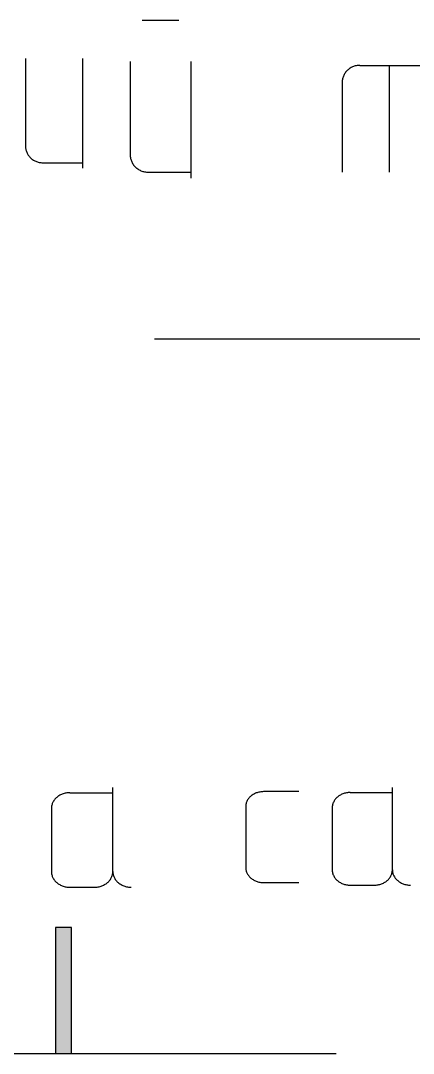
# Model space of a CAD drawing. Extents: x -2918 to -212, y 225 to 5715.
# Drawn here: x -279.65 to -276.15, y 930.8 to 940.02 of the extents above; entities that cross this region are included whole.
import ezdxf

# ---------------------------------------------------------------- set-up
doc = ezdxf.new("R2010")
doc.units = 0
doc.layers.get('0').update_dxf_attribs({"linetype": 'CONTINUOUS'})

# ---------------------------------------------------------------- blocks, each defined once
blk = doc.blocks.new('УСЛ__ОБОЗНАЧЕНИЯ_ГЕО_2')
at = {"linetype": 'CONTINUOUS'}
blk.add_hatch(color=18, dxfattribs=at).paths.add_polyline_path([(196.3298, -100.1444), (196.1863, -100.1444), (196.1863, -101.2671), (196.3298, -101.2671)])
at = {"color": 18, "linetype": 'CONTINUOUS'}
for p, q in [((197.2846, -92.0493), (196.9598, -92.0493)), ((195.9192, -92.3884), (195.9192, -93.171)), ((196.4278, -92.3884), (196.4278, -93.3667)), ((196.8517, -92.4135), (196.8517, -93.2461)), ((197.3929, -92.4135), (197.3929, -93.454)), ((198.858, -92.4537), (198.85, -92.456)), ((198.8659, -92.4519), (198.858, -92.4537)), ((198.8739, -92.4505), (198.8659, -92.4519)), ((198.882, -92.4494), (198.8739, -92.4505)), ((198.8903, -92.4487), (198.882, -92.4494)), ((198.8984, -92.4485), (198.8903, -92.4487)), ((198.8984, -92.4485), (199.5764, -92.4485)), ((199.1591, -92.4485), (199.1591, -93.4012)), ((198.7524, -92.5451), (198.7495, -92.5526)), ((198.7557, -92.5378), (198.7524, -92.5451)), ((198.7591, -92.5307), (198.7557, -92.5378)), ((198.7629, -92.5237), (198.7591, -92.5307)), ((198.7673, -92.5172), (198.7629, -92.5237)), ((198.7719, -92.5106), (198.7673, -92.5172)), ((198.7769, -92.5044), (198.7719, -92.5106)), ((198.7823, -92.4983), (198.7769, -92.5044)), ((198.7878, -92.4926), (198.7823, -92.4983)), ((198.7937, -92.4873), (198.7878, -92.4926)), ((198.8001, -92.4819), (198.7937, -92.4873)), ((198.8065, -92.4773), (198.8001, -92.4819)), ((198.8132, -92.4729), (198.8065, -92.4773)), ((198.8203, -92.4686), (198.8132, -92.4729)), ((198.8274, -92.4649), (198.8203, -92.4686)), ((198.8349, -92.4617), (198.8274, -92.4649)), ((198.8423, -92.4586), (198.8349, -92.4617)), ((198.85, -92.456), (198.8423, -92.4586)), ((198.7423, -92.591), (198.742, -92.599)), ((198.742, -92.599), (198.742, -93.4012)), ((198.7429, -92.5831), (198.7423, -92.591)), ((198.7439, -92.5753), (198.7429, -92.5831)), ((198.7454, -92.5677), (198.7439, -92.5753)), ((198.7474, -92.56), (198.7454, -92.5677)), ((198.7495, -92.5526), (198.7474, -92.56)), ((195.9192, -93.171), (195.9195, -93.1787)), ((195.9195, -93.1787), (195.9199, -93.1863)), ((195.9199, -93.1863), (195.9211, -93.1941)), ((195.9211, -93.1941), (195.9226, -93.2014)), ((195.9226, -93.2014), (195.9245, -93.2089)), ((195.9245, -93.2089), (195.9266, -93.2164)), ((195.9266, -93.2164), (195.9295, -93.2237)), ((195.9295, -93.2237), (195.9324, -93.2308)), ((195.9324, -93.2308), (195.9359, -93.2375)), ((195.9359, -93.2375), (195.9396, -93.2445)), ((195.9396, -93.2445), (195.9438, -93.2509)), ((195.9438, -93.2509), (195.9484, -93.2573)), ((195.9484, -93.2573), (195.9532, -93.2633)), ((195.9532, -93.2633), (195.9585, -93.2692)), ((195.9585, -93.2692), (195.9639, -93.2749)), ((195.9639, -93.2749), (195.9696, -93.2801)), ((195.9696, -93.2801), (195.9758, -93.285)), ((196.8517, -93.2461), (196.852, -93.2543)), ((196.852, -93.2543), (196.8526, -93.2625)), ((196.8526, -93.2625), (196.8537, -93.2705)), ((196.8537, -93.2705), (196.8553, -93.2785)), ((196.8553, -93.2785), (196.8573, -93.2865)), ((195.9758, -93.285), (195.9821, -93.2898)), ((195.9821, -93.2898), (195.9887, -93.2941)), ((195.9887, -93.2941), (195.9956, -93.298)), ((195.9956, -93.298), (196.0025, -93.3018)), ((196.0025, -93.3018), (196.0099, -93.305)), ((196.0099, -93.305), (196.017, -93.308)), ((196.017, -93.308), (196.0247, -93.3107)), ((196.0247, -93.3107), (196.0322, -93.3128)), ((196.0322, -93.3128), (196.04, -93.3146)), ((196.04, -93.3146), (196.0479, -93.316)), ((196.0479, -93.316), (196.0558, -93.3169)), ((196.0558, -93.3169), (196.0638, -93.3176)), ((196.0638, -93.3176), (196.0718, -93.3178)), ((196.0718, -93.3178), (196.4278, -93.3178)), ((196.8573, -93.2865), (196.8595, -93.2943)), ((196.8595, -93.2943), (196.8625, -93.3019)), ((196.8625, -93.3019), (196.8658, -93.3096)), ((196.8658, -93.3096), (196.8693, -93.3169)), ((196.8693, -93.3169), (196.8733, -93.3242)), ((196.8733, -93.3242), (196.8779, -93.3309)), ((196.8779, -93.3309), (196.8827, -93.3379)), ((196.8827, -93.3379), (196.8878, -93.3443)), ((196.8878, -93.3443), (196.8934, -93.3505)), ((196.8934, -93.3505), (196.8992, -93.3565)), ((196.8992, -93.3565), (196.9053, -93.3621)), ((196.9053, -93.3621), (196.9119, -93.3674)), ((196.9119, -93.3674), (196.9186, -93.3724)), ((196.9186, -93.3724), (196.9256, -93.3768)), ((196.9256, -93.3768), (196.933, -93.3811)), ((196.933, -93.3811), (196.9402, -93.3852)), ((196.9402, -93.3852), (196.948, -93.3886)), ((196.948, -93.3886), (196.9557, -93.3918)), ((196.9557, -93.3918), (196.9638, -93.3944)), ((196.9638, -93.3944), (196.9719, -93.3967)), ((196.9719, -93.3967), (196.9802, -93.3987)), ((196.9802, -93.3987), (196.9886, -93.4001)), ((196.9886, -93.4001), (196.997, -93.4012)), ((196.997, -93.4012), (197.0055, -93.4019)), ((197.0055, -93.4019), (197.0141, -93.4021)), ((197.0141, -93.4021), (197.3929, -93.4021)), ((197.0676, -94.8899), (201.9247, -94.8899)), ((196.6972, -99.6438), (196.6972, -98.8941)), ((199.1893, -99.6277), (199.1893, -98.893)), ((196.1856, -98.9932), (196.1805, -98.999)), ((196.1913, -98.9875), (196.1856, -98.9932)), ((196.1972, -98.9822), (196.1913, -98.9875)), ((196.2034, -98.9773), (196.1972, -98.9822)), ((196.2101, -98.9724), (196.2034, -98.9773)), ((196.2169, -98.9678), (196.2101, -98.9724)), ((196.2239, -98.9639), (196.2169, -98.9678)), ((196.2314, -98.9598), (196.2239, -98.9639)), ((196.2388, -98.9564), (196.2314, -98.9598)), ((196.2467, -98.9533), (196.2388, -98.9564)), ((196.2545, -98.9503), (196.2467, -98.9533)), ((196.2627, -98.9479), (196.2545, -98.9503)), ((196.2709, -98.9458), (196.2627, -98.9479)), ((196.2793, -98.9441), (196.2709, -98.9458)), ((196.2877, -98.9428), (196.2793, -98.9441)), ((196.2963, -98.9417), (196.2877, -98.9428)), ((196.3048, -98.9412), (196.2963, -98.9417)), ((196.3135, -98.941), (196.3048, -98.9412)), ((196.3135, -98.941), (196.6972, -98.941)), ((197.9073, -98.993), (197.9028, -98.9989)), ((197.9119, -98.9871), (197.9073, -98.993)), ((197.9169, -98.9815), (197.9119, -98.9871)), ((197.9224, -98.9761), (197.9169, -98.9815)), ((197.928, -98.971), (197.9224, -98.9761)), ((197.9339, -98.9662), (197.928, -98.971)), ((197.9404, -98.9614), (197.9339, -98.9662)), ((197.9468, -98.9572), (197.9404, -98.9614)), ((197.9536, -98.9532), (197.9468, -98.9572)), ((197.9608, -98.9494), (197.9536, -98.9532)), ((197.968, -98.946), (197.9608, -98.9494)), ((197.9756, -98.9432), (197.968, -98.946)), ((197.9831, -98.9404), (197.9756, -98.9432)), ((197.9909, -98.938), (197.9831, -98.9404)), ((197.9989, -98.936), (197.9909, -98.938)), ((198.007, -98.9344), (197.9989, -98.936)), ((198.015, -98.9331), (198.007, -98.9344)), ((198.0232, -98.9321), (198.015, -98.9331)), ((198.0316, -98.9315), (198.0232, -98.9321)), ((198.0398, -98.9313), (198.0316, -98.9315)), ((198.3562, -98.9313), (198.0398, -98.9313)), ((198.6828, -98.9958), (198.6781, -99.0018)), ((198.6879, -98.9902), (198.6828, -98.9958)), ((198.6935, -98.9846), (198.6879, -98.9902)), ((198.6992, -98.9793), (198.6935, -98.9846)), ((198.7053, -98.9745), (198.6992, -98.9793)), ((198.7119, -98.9697), (198.7053, -98.9745)), ((198.7185, -98.9652), (198.7119, -98.9697)), ((198.7254, -98.9614), (198.7185, -98.9652)), ((198.7327, -98.9574), (198.7254, -98.9614)), ((198.7399, -98.954), (198.7327, -98.9574)), ((198.7477, -98.951), (198.7399, -98.954)), ((198.7553, -98.9481), (198.7477, -98.951)), ((198.7634, -98.9457), (198.7553, -98.9481)), ((198.7715, -98.9436), (198.7634, -98.9457)), ((198.7797, -98.942), (198.7715, -98.9436)), ((198.7879, -98.9408), (198.7797, -98.942)), ((198.7963, -98.9396), (198.7879, -98.9408)), ((198.8047, -98.9392), (198.7963, -98.9396)), ((198.8132, -98.939), (198.8047, -98.9392)), ((198.8132, -98.939), (199.1893, -98.939)), ((196.1494, -99.0742), (196.1491, -99.0817)), ((196.1491, -99.0817), (196.1491, -99.6438)), ((196.1499, -99.067), (196.1494, -99.0742)), ((196.1511, -99.0596), (196.1499, -99.067)), ((196.1527, -99.0523), (196.1511, -99.0596)), ((196.1548, -99.0453), (196.1527, -99.0523)), ((196.157, -99.0381), (196.1548, -99.0453)), ((196.1601, -99.0313), (196.157, -99.0381)), ((196.1633, -99.0244), (196.1601, -99.0313)), ((196.167, -99.0179), (196.1633, -99.0244)), ((196.1711, -99.0113), (196.167, -99.0179)), ((196.1756, -99.0052), (196.1711, -99.0113)), ((196.1805, -98.999), (196.1756, -99.0052)), ((197.8819, -99.0594), (197.8817, -99.0666)), ((197.8817, -99.0666), (197.8817, -99.6074)), ((197.8825, -99.0523), (197.8819, -99.0594)), ((197.8835, -99.0453), (197.8825, -99.0523)), ((197.8851, -99.0384), (197.8835, -99.0453)), ((197.8871, -99.0316), (197.8851, -99.0384)), ((197.8893, -99.0248), (197.8871, -99.0316)), ((197.8922, -99.0181), (197.8893, -99.0248)), ((197.8955, -99.0116), (197.8922, -99.0181)), ((197.8989, -99.0052), (197.8955, -99.0116)), ((197.9028, -98.9989), (197.8989, -99.0052)), ((198.6523, -99.0695), (198.652, -99.0768)), ((198.652, -99.0768), (198.652, -99.6277)), ((198.6529, -99.0624), (198.6523, -99.0695)), ((198.654, -99.0552), (198.6529, -99.0624)), ((198.6556, -99.048), (198.654, -99.0552)), ((198.6576, -99.0412), (198.6556, -99.048)), ((198.6598, -99.0341), (198.6576, -99.0412)), ((198.6628, -99.0274), (198.6598, -99.0341)), ((198.666, -99.0207), (198.6628, -99.0274)), ((198.6696, -99.0143), (198.666, -99.0207)), ((198.6736, -99.0079), (198.6696, -99.0143)), ((198.6781, -99.0018), (198.6736, -99.0079)), ((196.1491, -99.6438), (196.1494, -99.6511)), ((196.697, -99.6511), (196.6972, -99.6438)), ((196.6972, -99.6438), (196.6974, -99.6511)), ((197.8817, -99.6074), (197.8819, -99.6144)), ((197.8819, -99.6144), (197.8825, -99.6215)), ((197.8825, -99.6215), (197.8835, -99.6285)), ((197.8835, -99.6285), (197.8851, -99.6354)), ((197.8851, -99.6354), (197.8871, -99.6423)), ((197.8871, -99.6423), (197.8893, -99.6491)), ((198.652, -99.6277), (198.6523, -99.6349)), ((198.6523, -99.6349), (198.6529, -99.6421)), ((198.6529, -99.6421), (198.654, -99.6493)), ((199.1873, -99.6493), (199.1884, -99.6421)), ((199.1884, -99.6421), (199.189, -99.6349)), ((199.189, -99.6349), (199.1893, -99.6277)), ((199.1893, -99.6277), (199.1894, -99.6349)), ((199.1894, -99.6349), (199.19, -99.6421)), ((199.19, -99.6421), (199.1912, -99.6493)), ((196.1494, -99.6511), (196.1499, -99.6584)), ((196.1499, -99.6584), (196.1511, -99.6658)), ((196.1511, -99.6658), (196.1527, -99.673)), ((196.1527, -99.673), (196.1548, -99.6801)), ((196.1548, -99.6801), (196.157, -99.6872)), ((196.157, -99.6872), (196.1601, -99.6942)), ((196.1601, -99.6942), (196.1633, -99.701)), ((196.1633, -99.701), (196.167, -99.7075)), ((196.167, -99.7075), (196.1711, -99.7141)), ((196.1711, -99.7141), (196.1756, -99.7203)), ((196.1756, -99.7203), (196.1805, -99.7265)), ((196.1805, -99.7265), (196.1856, -99.7322)), ((196.1856, -99.7322), (196.1913, -99.7379)), ((196.6551, -99.7379), (196.6605, -99.7322)), ((196.6605, -99.7322), (196.6658, -99.7265)), ((196.6658, -99.7265), (196.6707, -99.7203)), ((196.6707, -99.7203), (196.6751, -99.7141)), ((196.6751, -99.7141), (196.6792, -99.7075)), ((196.6792, -99.7075), (196.6829, -99.701)), ((196.6829, -99.701), (196.6862, -99.6942)), ((196.6862, -99.6942), (196.6892, -99.6872)), ((196.6892, -99.6872), (196.6915, -99.6801)), ((196.6915, -99.6801), (196.6936, -99.673)), ((196.6936, -99.673), (196.6952, -99.6658)), ((196.6952, -99.6658), (196.6964, -99.6584)), ((196.6964, -99.6584), (196.697, -99.6511)), ((196.6974, -99.6511), (196.698, -99.6584)), ((196.698, -99.6584), (196.6992, -99.6658)), ((196.6992, -99.6658), (196.7009, -99.673)), ((196.7009, -99.673), (196.7028, -99.6801)), ((196.7028, -99.6801), (196.7052, -99.6872)), ((196.7052, -99.6872), (196.7083, -99.6942)), ((196.7083, -99.6942), (196.7113, -99.701)), ((196.7113, -99.701), (196.715, -99.7075)), ((196.715, -99.7075), (196.7191, -99.7141)), ((196.7191, -99.7141), (196.7237, -99.7203)), ((196.7237, -99.7203), (196.7287, -99.7265)), ((196.7287, -99.7265), (196.7338, -99.7322)), ((196.7338, -99.7322), (196.7395, -99.7379)), ((197.8893, -99.6491), (197.8922, -99.6558)), ((197.8922, -99.6558), (197.8955, -99.6624)), ((197.8955, -99.6624), (197.8989, -99.6686)), ((197.8989, -99.6686), (197.9028, -99.675)), ((197.9028, -99.675), (197.9073, -99.6809)), ((197.9073, -99.6809), (197.9119, -99.6869)), ((197.9119, -99.6869), (197.9169, -99.6925)), ((197.9169, -99.6925), (197.9224, -99.6979)), ((197.9224, -99.6979), (197.928, -99.703)), ((197.928, -99.703), (197.9339, -99.7078)), ((197.9339, -99.7078), (197.9404, -99.7124)), ((197.9404, -99.7124), (197.9468, -99.7168)), ((197.9468, -99.7168), (197.9536, -99.7208)), ((197.9536, -99.7208), (197.9608, -99.7243)), ((197.9608, -99.7243), (197.968, -99.7279)), ((197.968, -99.7279), (197.9756, -99.7308)), ((197.9756, -99.7308), (197.9831, -99.7335)), ((197.9831, -99.7335), (197.9909, -99.7359)), ((197.9909, -99.7359), (197.9989, -99.738)), ((198.654, -99.6493), (198.6556, -99.6563)), ((198.6556, -99.6563), (198.6576, -99.6634)), ((198.6576, -99.6634), (198.6598, -99.6702)), ((198.6598, -99.6702), (198.6628, -99.6771)), ((198.6628, -99.6771), (198.666, -99.6838)), ((198.666, -99.6838), (198.6696, -99.6902)), ((198.6696, -99.6902), (198.6736, -99.6966)), ((198.6736, -99.6966), (198.6781, -99.7027)), ((198.6781, -99.7027), (198.6828, -99.7088)), ((198.6828, -99.7088), (198.6879, -99.7144)), ((198.6879, -99.7144), (198.6935, -99.72)), ((198.6935, -99.72), (198.6992, -99.7252)), ((198.6992, -99.7252), (198.7053, -99.73)), ((198.7053, -99.73), (198.7119, -99.7348)), ((198.7119, -99.7348), (198.7185, -99.7391)), ((199.1228, -99.7391), (199.1294, -99.7348)), ((199.1294, -99.7348), (199.136, -99.73)), ((199.136, -99.73), (199.1421, -99.7252)), ((199.1421, -99.7252), (199.148, -99.72)), ((199.148, -99.72), (199.1533, -99.7144)), ((199.1533, -99.7144), (199.1585, -99.7088)), ((199.1585, -99.7088), (199.1632, -99.7027)), ((199.1632, -99.7027), (199.1676, -99.6966)), ((199.1676, -99.6966), (199.1716, -99.6902)), ((199.1716, -99.6902), (199.1752, -99.6838)), ((199.1752, -99.6838), (199.1785, -99.6771)), ((199.1785, -99.6771), (199.1814, -99.6702)), ((199.1814, -99.6702), (199.1837, -99.6634)), ((199.1837, -99.6634), (199.1857, -99.6563)), ((199.1857, -99.6563), (199.1873, -99.6493)), ((199.1912, -99.6493), (199.1929, -99.6563)), ((199.1929, -99.6563), (199.1947, -99.6634)), ((199.1947, -99.6634), (199.1971, -99.6702)), ((199.1971, -99.6702), (199.2001, -99.6771)), ((199.2001, -99.6771), (199.2031, -99.6838)), ((199.2031, -99.6838), (199.2067, -99.6902)), ((199.2067, -99.6902), (199.2107, -99.6966)), ((199.2107, -99.6966), (199.2152, -99.7027)), ((199.2152, -99.7027), (199.2201, -99.7088)), ((199.2201, -99.7088), (199.2251, -99.7144)), ((199.2251, -99.7144), (199.2307, -99.72)), ((199.2307, -99.72), (199.2365, -99.7252)), ((199.2365, -99.7252), (199.2425, -99.73)), ((199.2425, -99.73), (199.249, -99.7348)), ((199.249, -99.7348), (199.2556, -99.7391)), ((196.1913, -99.7379), (196.1972, -99.7433)), ((196.1972, -99.7433), (196.2034, -99.7482)), ((196.2034, -99.7482), (196.2101, -99.7531)), ((196.2101, -99.7531), (196.2169, -99.7575)), ((196.2169, -99.7575), (196.2239, -99.7615)), ((196.2239, -99.7615), (196.2314, -99.7655)), ((196.2314, -99.7655), (196.2388, -99.769)), ((196.2388, -99.769), (196.2467, -99.7721)), ((196.2467, -99.7721), (196.2545, -99.7749)), ((196.2545, -99.7749), (196.2627, -99.7775)), ((196.2627, -99.7775), (196.2709, -99.7796)), ((196.2709, -99.7796), (196.2793, -99.7813)), ((196.2793, -99.7813), (196.2877, -99.7826)), ((196.2877, -99.7826), (196.2963, -99.7836)), ((196.2963, -99.7836), (196.3048, -99.7842)), ((196.3048, -99.7842), (196.3135, -99.7844)), ((196.3135, -99.7844), (196.5328, -99.7844)), ((196.5328, -99.7844), (196.5413, -99.7842)), ((196.5413, -99.7842), (196.55, -99.7836)), ((196.55, -99.7836), (196.5585, -99.7826)), ((196.5585, -99.7826), (196.567, -99.7813)), ((196.567, -99.7813), (196.5752, -99.7796)), ((196.5752, -99.7796), (196.5836, -99.7775)), ((196.5836, -99.7775), (196.5917, -99.7749)), ((196.5917, -99.7749), (196.5996, -99.7721)), ((196.5996, -99.7721), (196.6075, -99.769)), ((196.6075, -99.769), (196.6149, -99.7655)), ((196.6149, -99.7655), (196.6224, -99.7615)), ((196.6224, -99.7615), (196.6294, -99.7575)), ((196.6294, -99.7575), (196.6362, -99.7531)), ((196.6362, -99.7531), (196.6429, -99.7482)), ((196.6429, -99.7482), (196.6491, -99.7433)), ((196.6491, -99.7433), (196.6551, -99.7379)), ((196.7395, -99.7379), (196.7454, -99.7433)), ((196.7454, -99.7433), (196.7516, -99.7482)), ((196.7516, -99.7482), (196.7582, -99.7531)), ((196.7582, -99.7531), (196.7649, -99.7575)), ((196.7649, -99.7575), (196.7721, -99.7615)), ((196.7721, -99.7615), (196.7795, -99.7655)), ((196.7795, -99.7655), (196.7871, -99.769)), ((196.7871, -99.769), (196.7949, -99.7721)), ((196.7949, -99.7721), (196.8027, -99.7749)), ((196.8027, -99.7749), (196.8107, -99.7775)), ((196.8107, -99.7775), (196.8191, -99.7796)), ((196.8191, -99.7796), (196.8275, -99.7813)), ((196.8275, -99.7813), (196.8358, -99.7826)), ((196.8358, -99.7826), (196.8445, -99.7836)), ((196.8445, -99.7836), (196.8529, -99.7842)), ((196.8529, -99.7842), (196.8615, -99.7844)), ((197.9989, -99.738), (198.007, -99.7396)), ((198.007, -99.7396), (198.015, -99.7409)), ((198.015, -99.7409), (198.0232, -99.7417)), ((198.0232, -99.7417), (198.0316, -99.7423)), ((198.0316, -99.7423), (198.0398, -99.7425)), ((198.0398, -99.7425), (198.3562, -99.7425)), ((198.7185, -99.7391), (198.7254, -99.7431)), ((198.7254, -99.7431), (198.7327, -99.747)), ((198.7327, -99.747), (198.7399, -99.7505)), ((198.7399, -99.7505), (198.7477, -99.7535)), ((198.7477, -99.7535), (198.7553, -99.7562)), ((198.7553, -99.7562), (198.7634, -99.7588)), ((198.7634, -99.7588), (198.7715, -99.7609)), ((198.7715, -99.7609), (198.7797, -99.7625)), ((198.7797, -99.7625), (198.7879, -99.7638)), ((198.7879, -99.7638), (198.7963, -99.7647)), ((198.7963, -99.7647), (198.8047, -99.7654)), ((198.8047, -99.7654), (198.8132, -99.7655)), ((198.8132, -99.7655), (199.0281, -99.7655)), ((199.0281, -99.7655), (199.0365, -99.7654)), ((199.0365, -99.7654), (199.045, -99.7647)), ((199.045, -99.7647), (199.0533, -99.7638)), ((199.0533, -99.7638), (199.0617, -99.7625)), ((199.0617, -99.7625), (199.0697, -99.7609)), ((199.0697, -99.7609), (199.0779, -99.7588)), ((199.0779, -99.7588), (199.0858, -99.7562)), ((199.0858, -99.7562), (199.0936, -99.7535)), ((199.0936, -99.7535), (199.1014, -99.7505)), ((199.1014, -99.7505), (199.1086, -99.747)), ((199.1086, -99.747), (199.1159, -99.7431)), ((199.1159, -99.7431), (199.1228, -99.7391)), ((199.2556, -99.7391), (199.2627, -99.7431)), ((199.2627, -99.7431), (199.2699, -99.747)), ((199.2699, -99.747), (199.2773, -99.7505)), ((199.2773, -99.7505), (199.285, -99.7535)), ((199.285, -99.7535), (199.2926, -99.7562)), ((199.2926, -99.7562), (199.3005, -99.7588)), ((199.3005, -99.7588), (199.3087, -99.7609)), ((199.3087, -99.7609), (199.3169, -99.7625)), ((199.3169, -99.7625), (199.3251, -99.7638)), ((199.3251, -99.7638), (199.3336, -99.7647)), ((199.3336, -99.7647), (199.3418, -99.7654)), ((199.3418, -99.7654), (199.3503, -99.7655)), ((196.3298, -100.1444), (196.1863, -100.1444)), ((196.1863, -100.1444), (196.1863, -101.2671)), ((196.3298, -101.2671), (196.3298, -100.1444)), ((193.8295, -101.2671), (198.6866, -101.2671)), ((196.1863, -101.2671), (196.3298, -101.2671))]:
    blk.add_line(p, q, dxfattribs=at)

msp = doc.modelspace()

# ---------------------------------------------------------------- block references
msp.add_blockref('УСЛ__ОБОЗНАЧЕНИЯ_ГЕО_2', (-475.527, 1032.0663))

doc.saveas('drawing.dxf')
